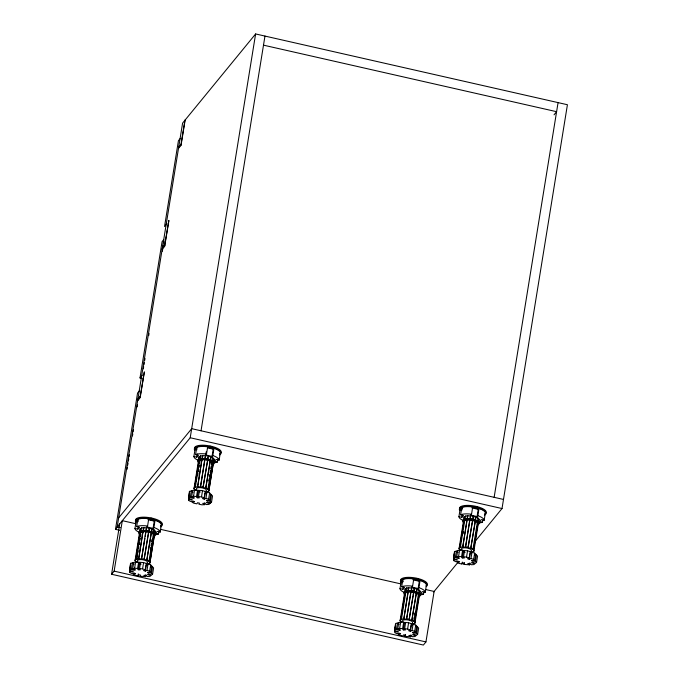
<?xml version="1.0" encoding="UTF-8"?>
<svg xmlns="http://www.w3.org/2000/svg" width="679" height="679" viewBox="0 0 679 679"><rect width="100%" height="100%" fill="white"/><g stroke="black" fill="none" stroke-linecap="round" stroke-linejoin="round"><path stroke-width="1.02" d="M137.37 562.492L135.036 560.735L135.172 559.759L136.886 559.173L137.557 555.006M139.424 533.635L139.56 532.659L140.018 532.803L135.63 559.895M139.696 531.827L140.222 528.601L140.672 528.737L140.341 530.8M140.086 529.578L140.222 528.601M147.173 564.054L149.881 563.095L155.058 530.97L153.581 529.875L154.057 529.892L149.007 561.041L148.531 561.032L150.017 562.119M149.881 563.095L154.405 535.027L151.4 532.922L148.514 532.243L144.287 558.308M154.447 534.899L154.557 534.059M154.422 535.035L155.058 530.97M196.307 490.535L193.973 488.77L194.109 487.794L195.815 487.216L195.357 487.072L200.407 455.923L205.364 455.626L204.863 458.715M198.633 459.861L198.361 461.669L198.837 461.686M200.407 455.923L200.865 456.059L199.151 456.644L199.015 457.612L199.49 457.629M206.102 492.097L208.809 491.138L213.333 463.061L212.858 463.053L208.47 490.153L208.945 490.162M208.809 491.138L213.333 463.061M213.529 462.043L213.995 459.004L213.52 458.996L213.019 462.085M401.077 621.981L401.552 621.989L400.075 620.895L400.211 619.927L401.917 619.341L401.459 619.206L405.855 592.105L410.982 591.995L410.591 594.414M405.855 592.105L406.305 592.241L404.599 592.826L404.463 593.802L404.939 593.811M406.008 591.137L406.509 588.048L406.967 588.184L405.253 588.769L405.117 589.745L405.592 589.754M411.482 624.341L414.92 623.263L415.047 622.287L413.57 621.2L414.046 621.209L418.434 594.108L413.553 592.402L413.163 594.821M418.434 594.108L417.958 594.1L419.435 595.194L419.308 596.162L418.85 596.026M413.443 591.239L418.587 593.14L419.087 590.051L418.612 590.043L420.097 591.129L419.962 592.105L419.503 591.969M460.014 550.015L460.489 550.024L459.012 548.938L459.14 547.961L460.854 547.376L460.396 547.24L464.784 520.148L469.919 520.038L469.656 521.642M463.401 521.837L463.528 520.861L463.986 521.005M464.054 517.78L464.19 516.804L464.648 516.948L459.479 548.946M471.141 552.256L473.849 551.297L473.984 550.329L472.508 549.235L472.974 549.243L477.371 522.151L472.482 520.445L472.219 522.049M478.534 522.261L478.237 524.205L477.778 524.061M478.024 518.094C475.088 514.623 473.942 521.701 477.524 521.183L478.024 518.094L477.549 518.077L479.034 519.172L478.899 520.148L478.44 520.004M119.597 530.282L115.481 529.348L137.557 393.065L139.288 390.96M142.064 378.39L140.01 377.923L162.086 241.639L163.809 239.534M120.285 527.625L117.187 526.921L182.592 123.12L255.618 33.95L567.423 104.736L502.019 508.537L475.224 541.256M127.058 469.316L127.397 467.237M127.728 465.157L128.068 463.078M128.407 460.99L128.738 458.911M129.078 456.831L129.417 454.752M132.447 436.028L132.787 433.949M133.126 431.861L133.457 429.782M137.166 406.899L137.506 404.82M143.328 368.867L143.659 366.787M143.999 364.708L144.338 362.628M144.678 360.541L145.009 358.461M148.718 335.579L149.057 333.499M162.366 251.306L162.705 249.227M163.036 247.148L163.376 245.068M163.715 242.989L164.055 240.909M140.018 397.41L144.355 371.863L140.188 397.605L137.625 400.737M164.539 245.985L168.884 220.437L164.717 246.18L162.154 249.312M180.809 145.544L184.9 120.302M425.86 589.567L434.119 591.443L425.945 641.918L423.382 645.05L111.577 574.264L119.75 523.789M185.155 119.988L181.064 145.23L178.501 148.362M111.577 574.264L114.14 571.141L122.313 520.666L135.732 523.713M138.643 531.988A12.774 4.201 9.2 0 1 134.951 528.457L136.123 521.209L138.075 521.667M130.071 568.527L129.604 571.421L133.135 571.905L133.092 571.141L129.562 570.657L130.521 563.341L135.622 561.957L143.583 562.577L150.687 564.92L153.607 567.89L152.588 574.171L151.604 575.003L148.26 574.128L147.606 574.68L150.95 575.546L149.957 576.378L147.343 576.53L145.518 575.249L143.795 575.351L145.612 576.632L145.926 574.697M129.562 570.657L130.495 564.86M134.951 528.457L137.871 529.145L139.568 527.26L136.64 526.573L137.812 519.333A12.774 4.201 9.2 0 1 148.743 518.781L147.572 526.021L146.783 526.896L153.098 528.372L153.878 527.498L155.058 520.258A12.774 4.201 9.2 0 1 161.373 524.842L160.193 532.09L157.265 531.402L155.576 533.287L158.504 533.974L159.005 530.868M145.612 576.632L139.993 576.191L140.545 575.096L138.55 574.706L137.998 575.8L134.985 575.206L132.982 574.145L135.647 573.747L134.323 573.042L131.658 573.441L129.655 572.38L129.995 570.284M137.871 529.145L138.21 527.074M131.42 569.104L132.354 563.307L133.627 562.959L132.685 568.756L135.435 569.902L134.17 570.25L131.42 569.104L129.502 569.622M135.036 560.735L139.56 532.659M132.685 568.756L134.603 568.238L135.622 561.957M136.886 559.173L136.428 559.038L141.47 527.88L146.605 527.77L145.221 536.3M137.896 552.927L138.236 550.839M138.567 548.751L138.906 546.671M139.246 544.583L139.585 542.504M139.925 540.416L140.256 538.328M140.595 536.249L140.935 534.161M151.4 532.922L146.8 560.141L144.126 559.335L148.726 532.115L145.773 531.649L141.555 558.927L138.609 558.681L142.997 531.581L140.816 531.937L141.274 532.081M143.15 530.622L143.651 527.524M138.779 558.868L142.997 531.581M143.328 530.8L143.829 527.71M137.599 568.467L138.533 562.67L140.519 562.823L139.577 568.62L140.256 569.885L138.278 569.732L137.599 568.467L134.603 568.238M138.278 569.732L139.212 563.935L138.533 562.67M137.998 575.8L138.312 573.865M146.435 527.591L145.934 530.681L148.888 531.148L149.388 528.058L146.605 527.77M141.724 557.9L144.89 538.362M145.238 569.74L143.532 570.53L145.298 571.115L147.004 570.318L147.946 564.529L146.18 563.943L145.238 569.74L142.573 568.858L143.583 562.577M149.388 528.058L148.888 531.148M146.8 560.141L151.188 533.049M154.057 529.892L152.062 528.865L151.349 532.081L149.558 531.547M152.062 528.865L151.561 531.954L153.556 532.981L153.081 532.973L153.412 530.91M145.298 571.115L146.231 565.318L147.946 564.529M153.098 528.372L154.269 521.133L155.058 520.258M150.365 549.718L150.696 547.664M151.035 545.602L151.366 543.548M151.697 541.494L152.028 539.432M149.541 562.11L153.929 535.018M154.583 530.961L154.082 534.05L153.081 532.973M152.588 574.171L151.493 573.059L152.435 567.262L151.706 566.524L150.772 572.321L149.677 571.2L150.687 564.92M117.187 526.921L190.213 437.751L255.618 33.95M197.581 460.031A12.774 4.201 9.2 0 1 193.88 456.492L195.06 449.252L197.003 449.702M189.161 495.594L188.533 499.455L192.072 499.948L192.03 499.184L188.49 498.7L189.449 491.384L194.55 489.992L202.52 490.62L209.624 492.962L212.544 495.933L211.525 502.214L210.532 503.037L207.188 502.171L206.535 502.715L209.879 503.589L210.193 501.654M188.49 498.7L189.433 492.903L189.475 493.667M193.88 456.492L196.808 457.179L198.497 455.295L195.569 454.616L196.749 447.368A12.774 4.201 9.2 0 1 207.681 446.816L206.501 454.064L205.72 454.938L212.035 456.415L212.816 455.541L213.987 448.293A12.774 4.201 9.2 0 1 220.302 452.885L219.13 460.133L216.202 459.445L214.513 461.321L217.441 462.009L217.942 458.902M204.863 502.74L204.549 504.667L201.935 504.82L198.922 504.225L199.473 503.131L197.479 502.74L196.927 503.835L193.922 503.241L191.919 502.18L194.584 501.781L193.252 501.077L190.587 501.475L188.584 500.415L189.093 497.274M196.808 457.179L197.309 454.073M201.043 430.792L264.971 36.072M190.349 497.138L191.291 491.341L192.564 491.002L191.622 496.79L194.372 497.936L193.099 498.284L190.349 497.138L188.439 497.665M193.973 488.77L199.151 456.644M194.559 487.938L199.108 459.87M199.278 458.843L199.609 456.78M194.949 485.697L195.28 483.635M195.611 481.581L195.942 479.527M196.282 477.464L196.613 475.41M196.944 473.356L197.275 471.294M197.614 469.24L197.945 467.186M191.622 496.79L193.54 496.273L194.55 489.992M197.674 475.75L198.013 473.662M198.344 471.582L198.684 469.495M199.023 467.415L199.363 465.327M199.702 463.248L200.033 461.16M200.695 457.086L200.364 459.148L199.906 459.012M204.752 460.676L200.492 486.97L197.538 486.716L201.935 459.624L198.497 460.701M202.087 458.656L202.588 455.567M197.716 486.902L201.935 459.624M202.257 458.843L202.758 455.753M199.448 490.866L198.514 496.663L199.193 497.928L197.207 497.775L196.528 496.51L197.47 490.713L199.448 490.866L200.127 492.131M197.207 497.775L198.149 491.978L197.47 490.713M200.492 486.97L204.71 459.683L207.664 460.158L203.055 487.378L207.664 460.158M205.041 458.902L205.372 456.84M205.72 454.938L206.221 451.832M204.175 497.775L202.461 498.573L204.226 499.158L205.941 498.361L206.874 492.564L205.109 491.978L204.175 497.775L201.502 496.892L202.52 490.62M207.935 457.247L207.604 459.31L208.317 456.101L205.364 455.626M203.055 487.378L205.737 488.184L210.125 461.083L212.332 461.983L211.856 461.975M208.47 490.153L207.468 489.067L207.944 489.084L212.985 457.926L210.991 456.908L210.278 460.116L208.495 459.581M205.737 488.184L210.337 460.965M210.991 456.908L210.49 459.997L212.485 461.016L212.009 461.007M204.226 499.158L205.168 493.361L206.874 492.564M212.035 456.415L213.206 449.167L213.987 448.293M208.801 480.842L209.132 478.788M209.463 476.726L209.803 474.672M210.134 472.618L210.465 470.555M210.796 468.502L211.135 466.448M211.466 464.385L211.729 462.781M213.495 462.093L213.995 459.004M211.525 502.214L210.431 501.094L211.364 495.297L210.643 494.558L209.701 500.355L208.606 499.243L209.624 492.962M403.682 592.156A12.774 4.201 9.2 0 1 399.982 588.617L401.162 581.377L403.114 581.835M410.651 636.792L405.032 636.359L405.575 635.264L403.581 634.865L403.037 635.96L400.024 635.366L398.021 634.305L400.686 633.906L399.354 633.21L396.689 633.6L394.694 632.539L394.635 631.589L398.174 632.073L398.132 631.309L394.592 630.825L395.56 623.509L400.661 622.117L408.622 622.745L415.726 625.087L418.646 628.058L417.627 634.339L416.634 635.162L413.299 634.296L412.637 634.848L415.981 635.714L414.996 636.537L412.382 636.698L410.557 635.417L408.826 635.51L410.651 636.792L410.965 634.865M399.982 588.617L402.91 589.304L404.599 587.428L401.679 586.741L402.851 579.493A12.774 4.201 9.2 0 1 413.783 578.941L412.603 586.189L411.822 587.063L418.137 588.54L418.918 587.666L420.089 580.426A12.774 4.201 9.2 0 1 426.404 585.009L425.232 592.258L422.304 591.57L420.615 593.454L423.543 594.133L423.874 592.063M394.592 630.825L395.534 625.028M395.11 628.686L395.577 625.792M396.46 629.263L397.393 623.475L398.666 623.127L397.724 628.924L400.474 630.061L399.201 630.409L396.46 629.263L394.541 629.789M402.91 589.304L403.25 587.233M400.075 620.895L404.599 592.826M404.752 591.859L405.253 588.769M400.551 620.912L405.711 588.905M397.724 628.924L399.642 628.398L400.661 622.117M410.43 595.441L406.594 619.095L403.818 619.027L408.037 591.749M412.993 595.848L409.165 619.503L414.419 588.226L411.466 587.751C413.384 592.385 405.601 592.215 408.69 587.691L406.509 588.048M403.818 619.027L408.206 591.935M408.359 590.968L408.69 587.691M402.63 628.635L403.572 622.838L405.55 622.991L404.616 628.788L405.295 630.053L403.309 629.9L402.63 628.635L399.642 628.398M403.309 629.9L404.251 624.103L403.572 622.838M406.594 619.095L410.812 591.808L413.553 592.402M411.304 590L411.466 587.751M405.032 636.359L405.338 634.424M410.277 629.9L408.563 630.698L410.328 631.283L412.043 630.485L412.985 624.688L411.211 624.103L410.277 629.9L407.604 629.026L408.622 622.745M413.876 590.407L414.419 588.226M409.165 619.503L411.839 620.309L416.227 593.208M416.38 592.249L416.881 589.151L419.087 590.051M410.328 631.283L411.27 625.486L412.985 624.688M411.839 620.309L416.439 593.09M416.6 592.122L417.101 589.033M418.137 588.54L419.308 581.292L420.089 580.426M413.901 619.138L414.232 617.084M414.572 615.03L414.903 612.967M414.462 623.127L419.622 591.12M414.92 623.263L419.435 595.194M420.097 591.129L419.597 594.227L419.121 594.21M417.627 634.339L416.533 633.218L417.475 627.421L416.745 626.683L415.803 632.48L414.708 631.368L415.726 625.087M462.62 520.199A12.774 4.201 9.2 0 1 458.919 516.66L460.09 509.411L462.043 509.87M453.886 557.688L453.572 559.623L457.103 560.107L457.06 559.352L453.53 558.859L454.489 551.552L459.59 550.16L467.559 550.779L474.663 553.13L477.575 556.093L476.565 562.373L475.572 563.205L472.228 562.331L471.574 562.883L474.918 563.748L473.925 564.58L471.319 564.733L469.495 563.451L467.763 563.553L469.588 564.835L469.902 562.899M458.919 516.66L461.847 517.347L463.536 515.463L460.608 514.775L461.779 507.536A12.774 4.201 9.2 0 1 472.711 506.984L471.54 514.224L470.759 515.098L477.065 516.575L477.855 515.709L479.026 508.461A12.774 4.201 9.2 0 1 485.341 513.052L484.169 520.292L481.241 519.605L479.552 521.489L482.472 522.176L482.811 520.106M453.53 558.859L454.472 553.062L454.2 555.761M469.588 564.835L463.961 564.393L464.512 563.298L462.518 562.908L461.966 564.003L458.953 563.409L456.95 562.348L459.615 561.949L458.291 561.244L455.626 561.643L453.623 560.582L453.962 558.486M455.388 557.306L456.33 551.509L457.595 551.161L456.661 556.958L459.411 558.104L458.138 558.452L455.388 557.306L453.47 557.824M461.847 517.347L462.178 515.276M459.012 548.938L463.528 520.861M463.689 519.902L464.19 516.804M456.661 556.958L458.571 556.441L459.59 550.16M464.945 519.18L465.446 516.082L467.627 515.726L470.572 515.981L470.072 519.07L467.127 518.824L467.627 515.726M463.044 533.83L463.384 531.742M469.529 522.448L465.531 547.13L462.747 547.07L466.965 519.791M462.747 547.07L467.135 519.97M467.296 519.002L467.797 515.913M461.567 556.67L462.509 550.873L464.487 551.034L463.545 556.822L464.224 558.096L462.246 557.934L461.567 556.67L458.571 556.441M462.246 557.934L463.18 552.137L462.509 550.873M461.966 564.003L462.28 562.068M465.531 547.13L469.749 519.851L472.482 520.445M470.072 519.07L470.403 515.794L473.356 516.261L468.094 547.537L472.092 522.855M463.961 564.393L464.275 562.458M469.206 557.943L467.5 558.732L469.265 559.318L470.98 558.528L471.913 552.731L470.148 552.146L469.206 557.943L466.541 557.06L467.559 550.779M473.356 516.261L472.856 519.35L472.38 519.274M468.094 547.537L470.768 548.343L475.164 521.251M469.265 559.318L470.207 553.521L471.913 552.731M470.768 548.343L475.376 521.124M475.529 520.165L476.03 517.067M477.065 516.575L478.245 509.335L479.026 508.461M473.509 550.313L478.559 519.163M473.849 551.297L479.034 519.172M476.565 562.373L475.47 561.261L476.403 555.464L475.682 554.726L474.74 560.523L473.645 559.403L474.663 553.13M494.142 497.325L558.07 102.605M180.164 138.584L178.433 140.689L164.539 226.497L166.839 223.68M178.662 147.385L180.962 144.568M162.391 247.835L164.7 245.017M162.23 248.803L164.793 245.671M140.01 377.923L142.318 375.105M137.862 399.26L140.171 396.443M137.71 400.228L140.273 397.096M118.664 517.839L191.69 428.67L503.495 499.447M115.481 529.348L117.79 526.531M554.039 114.819L556.602 111.695L263.503 45.162M433.686 591.978L457.807 562.526M413.783 578.941L412.993 579.815L419.308 581.292M209.879 503.589L208.894 504.412L206.28 504.565L204.455 503.283L202.724 503.385L204.549 504.667M208.317 456.101L210.779 457.026M195.357 487.072L197.538 486.716M136.428 559.038L138.609 558.681M465.667 519.062L467.127 518.824M460.396 547.24L462.577 546.884M406.738 591.019L408.189 590.781M401.459 619.206L403.649 618.849M209.701 500.355L206.408 500.304L207.129 501.051L210.431 501.094M474.757 555.439L476.403 555.464M474.74 560.523L471.438 560.472L472.168 561.21L475.47 561.261M150.789 567.237L152.435 567.262M150.772 572.321L147.47 572.27L148.2 573.008L151.493 573.059M415.803 632.48L412.509 632.438L413.231 633.176L416.533 633.218M212.51 457.918L212.985 457.926M202.104 459.81L204.71 459.683M477.371 522.151L476.896 522.134L478.372 523.229M143.167 531.767L145.773 531.649M408.86 587.878L411.644 587.938M193.54 496.273L196.528 496.51M198.514 496.663L201.502 496.892M463.18 552.137L465.166 552.299M463.545 556.822L466.541 557.06M139.212 563.935L141.198 564.096M139.577 568.62L142.573 568.858M404.616 628.788L407.604 629.026M205.695 458.851L207.816 459.191M469.902 518.883L471.557 519.146M200.322 486.784L203.276 487.25M465.361 546.943L468.306 547.418M410.965 590.849L412.62 591.112M141.385 558.741L144.338 559.216M406.424 618.909L409.378 619.375M190.213 437.751L502.019 508.537M160.516 529.34L401.085 583.948M114.14 571.141L425.945 641.918M471.93 507.858L478.245 509.335M207.799 447.902L213.206 449.167M147.963 519.647L154.269 521.133M473.144 516.388L475.818 517.194M465.446 516.082L465.896 516.227M464.784 520.148L465.242 520.284M213.401 459.844L213.86 459.98M207.451 460.277L210.125 461.083M212.748 463.901L213.206 464.037M414.207 588.345L416.881 589.151M149.168 528.186L151.85 528.992M141.47 527.88L141.928 528.024M154.472 531.801L154.922 531.946M140.969 530.978L141.427 531.114M153.81 535.858L154.269 536.003M139.721 531.691L140.171 531.835M470.98 558.528L473.645 559.403M205.941 498.361L208.606 499.243M412.043 630.485L414.708 631.368M147.004 570.318L149.677 571.2M456.33 551.509L458.164 552.273M191.291 491.341L193.125 492.105M397.393 623.475L399.227 624.23M132.354 563.307L134.187 564.071M470.988 548.225L472.974 549.243M205.949 488.057L207.944 489.084M412.051 620.19L414.046 621.209M147.012 560.022L149.007 561.041M454.489 551.552L454.591 553.385M453.572 559.623L453.623 560.582M189.449 491.384L189.602 494.134M188.533 499.455L188.584 500.415M130.521 563.341L130.674 566.099M129.604 571.421L129.655 572.38M482.472 522.176A12.774 4.201 9.2 0 1 478.78 523M460.608 514.775A12.774 4.201 9.2 0 1 471.54 514.224M477.855 515.709A12.774 4.201 9.2 0 1 484.169 520.292M460.022 509.666A13.538 4.447 9.2 0 1 472.601 505.728A13.538 4.447 9.2 0 1 485.867 513.214M459.861 510.633A13.538 4.447 9.2 0 1 474.197 506.967A1.536 0.501 9.2 0 0 475.342 507.476A1.536 0.501 9.2 0 0 476.947 507.536M474.197 506.967A13.538 4.447 9.2 0 1 484.433 515.089M484.831 513.697A1.536 0.501 9.2 0 1 484.585 514.275M474.876 506.509A1.536 0.501 9.2 0 1 476.989 506.924M462.026 509.225A1.536 0.501 9.2 0 1 460.404 508.452A1.536 0.501 9.2 0 1 462.195 508.24M462.187 508.257A1.536 0.501 9.2 0 1 460.701 507.315M462.178 549.888A5.109 1.681 9.2 0 1 466.397 547.919A5.109 1.681 9.2 0 1 470.92 551.085M463.256 522.329A8.173 2.691 9.2 0 1 471.362 519.885A8.173 2.691 9.2 0 1 478.152 524.765M478.313 523.798A8.173 2.691 9.2 0 0 477.082 520.632A8.173 2.691 9.2 0 0 468.391 518.62L466.507 518.663A8.173 2.691 9.2 0 0 463.409 521.362M423.543 594.133A12.774 4.201 9.2 0 1 419.851 594.957M401.679 586.741A12.774 4.201 9.2 0 1 412.603 586.189M418.918 587.666A12.774 4.201 9.2 0 1 425.232 592.258M401.586 582.54A12.774 4.201 9.2 0 1 401.162 581.377M400.559 580.392A13.538 4.447 9.2 0 1 415.421 577.965A13.538 4.447 9.2 0 1 426.93 585.179M400.933 582.59A13.538 4.447 9.2 0 1 413.511 578.652A13.538 4.447 9.2 0 1 426.777 586.138M426.047 585.807A1.536 0.501 9.2 0 1 426.047 586.07M417.729 579.552A1.536 0.501 9.2 0 1 415.327 578.847M415.938 578.466A1.536 0.501 9.2 0 1 418.052 578.881M403.097 581.19A1.536 0.501 9.2 0 1 401.467 580.486A1.536 0.501 9.2 0 1 402.868 580.138A1.536 0.501 9.2 0 1 401.628 579.518M403.241 621.845A5.109 1.681 9.2 0 1 406.806 619.8A5.109 1.681 9.2 0 1 412.467 622.702M404.319 594.286A8.173 2.691 9.2 0 1 412.425 591.85A8.173 2.691 9.2 0 1 419.223 596.731M419.376 595.763A8.173 2.691 9.2 0 0 418.145 592.589A8.173 2.691 9.2 0 0 409.462 590.577L407.578 590.628A8.173 2.691 9.2 0 0 404.472 593.319M158.504 533.974A12.774 4.201 9.2 0 1 154.812 534.797M136.64 526.573A12.774 4.201 9.2 0 1 147.572 526.021M153.878 527.498A12.774 4.201 9.2 0 1 160.193 532.09M136.046 521.464A13.538 4.447 9.2 0 1 148.633 517.517A13.538 4.447 9.2 0 1 161.891 525.011M135.893 522.431A13.538 4.447 9.2 0 1 150.229 518.764A13.538 4.447 9.2 0 1 160.465 526.887M160.626 525.351A1.536 0.501 9.2 0 1 160.609 526.072M153.182 519.248A1.536 0.501 9.2 0 1 150.848 519.104M150.407 518.433A1.536 0.501 9.2 0 1 152.028 518.374M152.41 518.467A1.536 0.501 9.2 0 1 153.293 519.138M138.058 521.022A1.536 0.501 9.2 0 1 136.428 520.25A1.536 0.501 9.2 0 1 138.219 520.038A1.536 0.501 9.2 0 1 137.116 519.774M136.734 519.112A1.536 0.501 9.2 0 1 137.599 518.977M137.676 561.202A5.109 1.681 9.2 0 1 143.082 559.819A5.109 1.681 9.2 0 1 146.953 562.883M139.28 534.118A8.173 2.691 9.2 0 1 147.385 531.682A8.173 2.691 9.2 0 1 154.184 536.563M154.345 535.595A8.173 2.691 9.2 0 0 153.106 532.429A8.173 2.691 9.2 0 0 144.423 530.418L142.539 530.46A8.173 2.691 9.2 0 0 139.441 533.159M217.441 462.009A12.774 4.201 9.2 0 1 213.749 462.832M195.569 454.616A12.774 4.201 9.2 0 1 206.501 454.064M212.816 455.541A12.774 4.201 9.2 0 1 219.13 460.133M194.457 448.267A13.538 4.447 9.2 0 1 209.319 445.84A13.538 4.447 9.2 0 1 220.828 453.046M194.822 450.466A13.538 4.447 9.2 0 1 209.157 446.807A13.538 4.447 9.2 0 1 219.402 454.93M219.563 453.394A1.536 0.501 9.2 0 1 219.546 454.115M211.339 446.502A1.536 0.501 9.2 0 1 212.026 447.334A1.536 0.501 9.2 0 1 209.777 447.138M209.344 446.476A1.536 0.501 9.2 0 1 210.965 446.409M196.596 448.997A1.536 0.501 9.2 0 1 195.391 448.225A1.536 0.501 9.2 0 1 197.156 448.072M196.757 448.03A1.536 0.501 9.2 0 1 196.044 447.817M195.671 447.155A1.536 0.501 9.2 0 1 195.883 447.071M196.613 489.236A5.109 1.681 9.2 0 1 202.019 487.853A5.109 1.681 9.2 0 1 205.881 490.925M198.217 462.161A8.173 2.691 9.2 0 1 206.323 459.725A8.173 2.691 9.2 0 1 213.121 464.606M213.274 463.638A8.173 2.691 9.2 0 0 212.043 460.464A8.173 2.691 9.2 0 0 203.352 458.452L201.468 458.495A8.173 2.691 9.2 0 0 197.945 460.438M474.655 508.274A1.536 0.501 9.2 0 0 477.108 508.308A1.536 0.501 9.2 0 0 475.062 507.459A1.536 0.501 9.2 0 0 474.655 508.274M415.726 580.231A1.536 0.501 9.2 0 0 418.171 580.265A1.536 0.501 9.2 0 0 416.125 579.416A1.536 0.501 9.2 0 0 415.726 580.231M150.687 520.072A1.536 0.501 9.2 0 0 153.131 520.106A1.536 0.501 9.2 0 0 151.094 519.257A1.536 0.501 9.2 0 0 150.687 520.072M209.624 448.106A1.536 0.501 9.2 0 0 212.069 448.14A1.536 0.501 9.2 0 0 210.023 447.291A1.536 0.501 9.2 0 0 209.624 448.106"/></g></svg>
